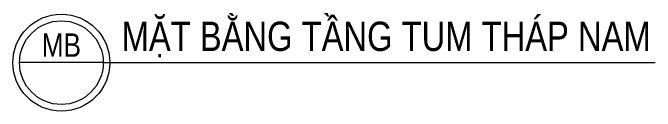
# Model space of a CAD drawing. Header units: millimetres. Extents: x 73618 to 214089, y -16132 to 209282.
# Drawn here: x 122741 to 144677, y -14006 to -10648 of the extents above; entities that cross this region are included whole.
import ezdxf
from ezdxf.enums import TextEntityAlignment as Align

# ---------------------------------------------------------------- set-up
doc = ezdxf.new("R2010")
doc.units = ezdxf.units.MM
doc.header["$LTSCALE"] = 100
doc.header["$MEASUREMENT"] = 0
doc.layers.add('KT-Ghi chu', color=7, linetype='Continuous', lineweight=15)
doc.styles.add('Arial', font='arial.ttf', dxfattribs={"width": 0.7})

# ---------------------------------------------------------------- blocks, each defined once
blk = doc.blocks.new('*U22')
at = {"linetype": 'Continuous', "ltscale": 2}
blk.add_line((7.15, 0), (-7.15, 0), dxfattribs=at)
blk.add_lwpolyline([(7.15, 0), (101.4, 0)], dxfattribs=at)
for radius in [8.28, 7.15]:
    blk.add_circle((0, 0), radius, dxfattribs=at)
at = {"layer": 'KT-Ghi chu', "color": 7, "style": 'Arial', "width": 0.8}
for tag, p, height in [('TENHINHVE', (10.3, 2), 5), ('TILE', (10.65, -6.44), 3.5)]:
    blk.add_attdef(tag, p, '', height=height, dxfattribs=at)
at = {"layer": 'KT-Ghi chu', "color": 7, "style": 'Arial'}
for tag, width, p in [('CHITIET', 0.8, (0, 1)), ('KYHIEU', 0.45, (0, -4))]:
    blk.add_attdef(tag, text='', height=3, dxfattribs=dict(at, width=width)).set_placement(p, align=Align.CENTER)

msp = doc.modelspace()

# ---------------------------------------------------------------- block references
at = {"layer": 'KT-Ghi chu'}
ref = msp.add_blockref('*U22', (124397.3, -12349.6), dxfattribs=dict(at, xscale=200, yscale=200, zscale=200))
ref.add_attrib('CHITIET', 'MB', dxfattribs={"color": 7, "height": 800, "style": 'Arial', "width": 0.8}).set_placement((124397.3, -12149.6), align=Align.CENTER)
ref.add_attrib('TENHINHVE', 'MẶT BẰNG TẦNG TUM THÁP NAM', (126457.6, -11950.2), dxfattribs={"color": 7, "height": 1000, "style": 'Arial', "width": 0.8})

doc.saveas('drawing.dxf')
